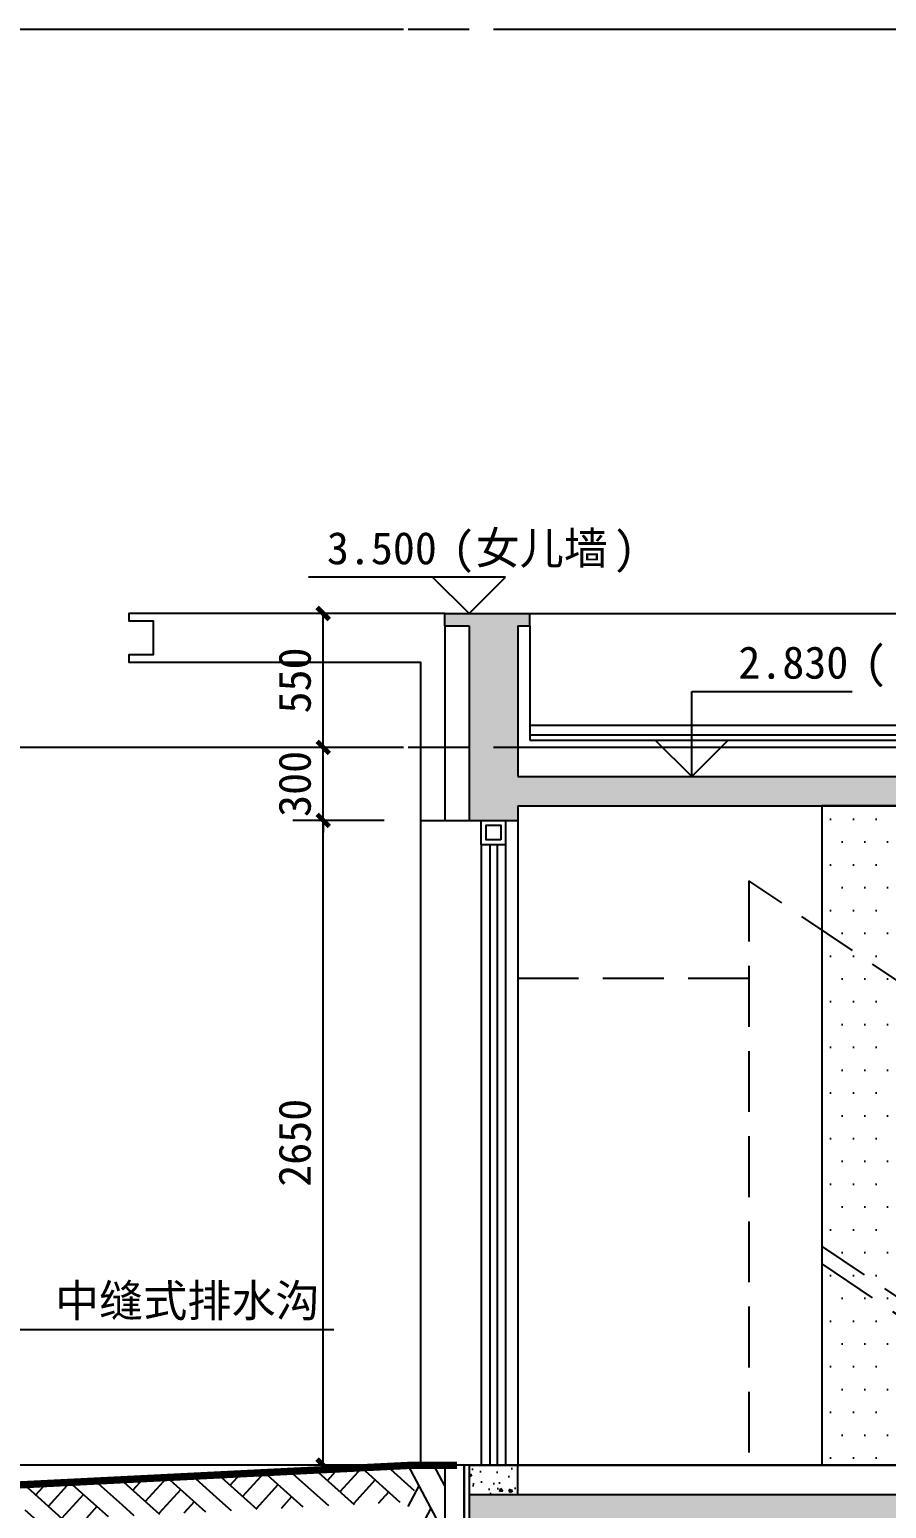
# Model space of a CAD drawing. Extents: x -10817 to 167545, y 26551 to 157048.
# Drawn here: x 127766 to 131289, y 119326 to 125403 of the extents above; entities that cross this region are included whole.
import ezdxf
from ezdxf.xclip import XClip

# ---------------------------------------------------------------- set-up
doc = ezdxf.new("R2010")
doc.units = 0
doc.header["$LTSCALE"] = 1000
doc.header["$MEASUREMENT"] = 0
doc.header["$XCLIPFRAME"] = 0
for name, pattern in [('$1$DOTE', [2.42, 2, -0.2, 0.02, -0.2]), ('3、4#楼 楼梯剖面$0$DASH', [0.35, 0.25, -0.1]), ('4#楼-HZS$0$__DASH', [0.35, 0.25, -0.1]), ('DASH', [0.35, 0.25, -0.1])]:
    doc.linetypes.add(name, pattern=pattern)
doc.layers.get('Defpoints').update_dxf_attribs({"color": 30, "linetype": 'DASH'})
for name, color, linetype in [('$1$A-ANNO-DOTE', 10, '$1$DOTE'), ('3#-夹层$0$A-ANNO-LEVL', 3, 'Continuous'), ('3#-夹层$0$A-ANNO-TEXT', 7, 'Continuous'), ('3、4#楼 楼梯剖面$0$125-北侧门头$0$A-00-HX-113-wall-01Y$0$HRAL', 31, 'Continuous'), ('3、4#楼 楼梯剖面$0$A-COLU-CONC-HATC', 204, 'Continuous'), ('3、4#楼 楼梯剖面$0$A-ELEV-1', 8, 'Continuous'), ('3、4#楼 楼梯剖面$0$A-FLOR-HRAL', 71, 'Continuous'), ('3、4#楼 楼梯剖面$0$A-FLOR-OVHD', 171, '3、4#楼 楼梯剖面$0$DASH'), ('3、4#楼 楼梯剖面$0$A-FLOR-UNDR', 177, 'Continuous'), ('3、4#楼 楼梯剖面$0$A-WALL-CONC', 9, 'Continuous'), ('3、4#楼 楼梯剖面$0$A-WALL-INSL', 241, 'Continuous'), ('3、4#楼 楼梯剖面$0$甲单元2-2剖面$0$A-DOOR', 51, 'Continuous'), ('4#楼-HZS$0$DOTE', 1, 'Continuous'), ('A-ANNO-DIMS', 3, 'Continuous'), ('A-ANNO-NOTE', 3, 'Continuous'), ('A-ANNO-TEXT', 7, 'Continuous'), ('A-ELEV-1', 8, 'Continuous'), ('A-WALL-INSL', 241, 'Continuous')]:
    doc.layers.add(name, color=color, linetype=linetype)
doc.styles.add('3#-夹层$0$_TCH_DIM', font='')
doc.styles.add('_TCH_DIM', font='')
doc.styles.add('_TCH_DIM_T3', font='')
doc.styles.get('3#-夹层$0$_TCH_DIM').set_extended_font_data('SimSun')
doc.styles.get('_TCH_DIM').set_extended_font_data('SimSun')
doc.styles.get('_TCH_DIM_T3').set_extended_font_data('SimSun')
doc.dimstyles.new('_TCH_ARCH&&50', dxfattribs={"dimtxt": 132.911392, "dimasz": 50, "dimexe": 125, "dimexo": 150, "dimgap": 50, "dimtad": 1, "dimdec": 0, "dimzin": 0, "dimdsep": 46, "dimtxsty": '_TCH_DIM_T3', "dimblk": 'ARCHTICK', "dimcen": 0.09, "dimclrt": 7, "dimazin": 2, "dimtfac": 1, "dimtdec": 0, "dimtix": 1, "dimtmove": 2, "dimatfit": 3, "dimfxl": 50, "dimtolj": 1, "dimtzin": 0, "dimarcsym": 0})

# ---------------------------------------------------------------- blocks, each defined once
blk = doc.blocks.new('3、4#楼 楼梯剖面$0$$LinePat$素土夯实')
at = {"color": 0}
for p, q in [((0, -210), (210, 0)), ((120, -300), (420, 0)), ((420, 0), (608, -188)), ((495, -300), (795, 0)), ((615, 0), (705, -90)), ((315, -105), (502, -293)), ((210, -210), (300, -300)), ((705, -300), (795, -210))]:
    blk.add_line(p, q, dxfattribs=at)
blk = doc.blocks.new('3、4#楼 楼梯剖面')
at = {"layer": '3、4#楼 楼梯剖面$0$A-COLU-CONC-HATC'}
for points in [[(10700, 9066.7), (10700, 9100), (10550, 9100), (10550, 9050), (10600, 9050)], [(10700, 9066.7), (10600, 9050), (10600, 8430), (10666.7, 8393.3), (10800, 8440), (10800, 9050)], [(10900, 9100), (10700, 9100), (10700, 9066.7), (10800, 9050), (10900, 9050)], [(10666.7, 8393.3), (10600, 8430), (8975, 8430), (8975, 8310), (10600, 8310)], [(10666.7, 8393.3), (10600, 8310), (10600, 8250), (10800, 8250), (10800, 8440)], [(10600, 5300), (10800, 5480), (7050, 5480), (7050, 5300)], [(10800, 5480), (10600, 5300), (10600, 4750), (10800, 4750)]]:
    blk.add_hatch(color=256, dxfattribs=at).paths.add_polyline_path(points)
h = blk.add_hatch(dxfattribs=at)
h.set_pattern_fill('混凝土', color=256, scale=20, style=0)
h.set_pattern_definition([(50, (0, 0), (143.452, -12.5504), [15, -165]), (355, (0, 0), (-27.7503, 150.4384), [12, -132]), (100.4514, (11.95, -1.05), (115.7019, 137.8879), [12.748, -140.2284]), (46.1842, (0, 40), (213.4482, -33.1038), [22.5, -247.5]), (96.6356, (17.79, 37.24), (186.9325, 194.8236), [19.122, -210.3426]), (351.1842, (0, 40), (186.9324, 194.8237), [18, -198]), (21, (20, 30), (119.3814, -80.5238), [15, -165]), (326, (20, 30), (48.663, 145.03), [12, -132]), (71.4514, (29.95, 23.29), (168.0445, 64.5061), [12.748, -140.2284]), (37.5, (0, 0), (2.43197, 66.57877), [0, -130.4, 0, -134, 0, -132.5]), (7.5, (0, 0), (52.6139, 78.88234), [0, -76.4, 0, -127.4, 0, -50.5]), (327.5, (-44.6, 0), (106.76449, -4.51097), [0, -50, 0, -156, 0, -207]), (317.5, (-64.6, 0), (116.6372, 20.021), [0, -65, 0, -103.6, 0, -147])])
h.paths.add_polyline_path([(10800, 5480), (10600, 5480), (10600, 5600), (10800, 5600)])
at = {"layer": '3、4#楼 楼梯剖面$0$A-ELEV-1'}
h = blk.add_hatch(dxfattribs=at)
h.set_pattern_fill('松散材料', color=256, scale=50)
h.set_pattern_definition([(0, (-800012.58, 82877.18), (46.875, 93.75), [0, -93.75])])
h.paths.add_polyline_path([(9350, 5600), (7100, 5600), (7100, 6895), (7800, 6895), (7800, 8310), (9350, 8310)])
at = {"const_width": 30}
blk.add_lwpolyline([(13850, 5500), (13030, 5500), (11030, 5600), (10850, 5600)], dxfattribs=at)
at = {"layer": '3、4#楼 楼梯剖面$0$125-北侧门头$0$A-00-HX-113-wall-01Y$0$HRAL'}
blk.add_lwpolyline([(10900, 9100), (12199.1, 9100), (12199.1, 9070), (12099.1, 9070), (12099.1, 8930), (12199.1, 8930), (12199.1, 8900), (11000, 8900), (11000, 8250), (10900, 8250)], dxfattribs=at)
at = {"layer": '3、4#楼 楼梯剖面$0$A-ELEV-1'}
blk.add_lwpolyline([(9350, 5600), (7100, 5600), (7100, 6895), (7800, 6895), (7800, 8310), (9350, 8310)], close=True, dxfattribs=at)
at = {"layer": '3、4#楼 楼梯剖面$0$A-FLOR-HRAL', "linetype": '3、4#楼 楼梯剖面$0$DASH'}
blk.add_lwpolyline([(8012.9, 5600), (9350, 6500), (9350, 6427.7), (8120.3, 5600)], dxfattribs=at)
at = {"layer": '3、4#楼 楼梯剖面$0$A-FLOR-OVHD'}
for points in [[(5150, 2975), (5150, 5175), (5450, 5175), (9650, 8001.9), (9650, 5600)], [(9650, 7600), (10600, 7600)]]:
    blk.add_lwpolyline(points, dxfattribs=at)
at = {"layer": '3、4#楼 楼梯剖面$0$A-FLOR-UNDR'}
for points in [[(10550, 9100), (8850, 9100)], [(10600, 8250), (10600, 5600)], [(11000, 8250), (11000, 5592.5)]]:
    blk.add_lwpolyline(points, dxfattribs=at)
for points in [[(7800, 8640), (8515, 8640), (8515, 8980, -0.414214), (8585, 9050), (8965, 9050, -0.414214), (9035, 8980), (9035, 8640), (10550, 8640)], [(7800, 8600), (8535, 8600, 0.414214), (8555, 8620), (8555, 8980, -0.414214), (8585, 9010), (8965, 9010, -0.414214), (8995, 8980), (8995, 8620, 0.414214), (9015, 8600), (10550, 8600)]]:
    blk.add_lwpolyline(points, format="xyb", dxfattribs=at)
at = {"layer": '3、4#楼 楼梯剖面$0$A-WALL-CONC'}
for p, q in [((10700, 9100), (10550, 9100)), ((10550, 9050), (10550, 9100)), ((10900, 9100), (10700, 9100)), ((10900, 9050), (10900, 9100)), ((10600, 9050), (10550, 9050)), ((10600, 9050), (10600, 8430)), ((10900, 9050), (10800, 9050)), ((10800, 9050), (10800, 8440)), ((10600, 8430), (8975, 8430)), ((10800, 8440), (10800, 8250)), ((10600, 8310), (8975, 8310)), ((10600, 8310), (10600, 8250)), ((10800, 8250), (10600, 8250)), ((10800, 5480), (7050, 5480)), ((10800, 5480), (10800, 4750))]:
    blk.add_line(p, q, dxfattribs=at)
blk.add_lwpolyline([(10800, 5480), (10600, 5480), (10600, 5600), (10800, 5600)], close=True, dxfattribs=at)
at = {"layer": '3、4#楼 楼梯剖面$0$A-WALL-INSL'}
for p, q in [((10550, 9050), (10550, 8580)), ((10900, 9050), (10900, 8440)), ((10550, 8580), (8975, 8580)), ((10900, 8440), (10900, 8250)), ((10900, 8250), (10800, 8250)), ((10800, 5600), (7100, 5600))]:
    blk.add_line(p, q, dxfattribs=at)
at = {"layer": '3、4#楼 楼梯剖面$0$甲单元2-2剖面$0$A-DOOR'}
for p, q in [((10650, 8150), (10650, 5600)), ((10685, 8150), (10685, 5600)), ((10715, 8150), (10715, 5600)), ((10750, 8150), (10750, 5600))]:
    blk.add_line(p, q, dxfattribs=at)
for points in [[(10650, 8150), (10750, 8150), (10750, 8250), (10650, 8250)], [(10670, 8170), (10730, 8170), (10730, 8230), (10670, 8230)]]:
    blk.add_lwpolyline(points, close=True, dxfattribs=at)
at = {"layer": 'Defpoints'}
for points in [[(-4250, 11500), (15450, 11500)], [(-4250, 8550), (15450, 8550)]]:
    blk.add_lwpolyline(points, dxfattribs=at)
at = {"layer": 'Defpoints', "color": 2}
blk.add_lwpolyline([(-4250, 5600), (15450, 5600)], dxfattribs=at)
at = {"layer": '3、4#楼 楼梯剖面$0$A-ELEV-1', "xscale": 0.5037731923113022, "yscale": 0.5, "zscale": 0.5, "rotation": 357.137594773885}
for p in [(11030, 5600), (11430, 5580), (11830, 5560), (12230, 5540)]:
    blk.add_blockref('3、4#楼 楼梯剖面$0$$LinePat$素土夯实', p, dxfattribs=at)
blk = doc.blocks.new('4#楼-HZS')
at = {"layer": '4#楼-HZS$0$DOTE', "linetype": '4#楼-HZS$0$__DASH', "ltscale": 2}
blk.add_line((323027.6, -80131.3, 0), (244197.9, -80131.3, 0), dxfattribs=at)
blk = doc.blocks.new('3、4#楼 北侧门头剖面$0$A$C68743212')
blk.add_blockref('4#楼-HZS', (-260975.6, 76631.3, 0))
blk = doc.blocks.new('3、4#楼 北侧门头剖面')
ref = blk.add_blockref('3、4#楼 北侧门头剖面$0$A$C68743212', (4150.3, 3500, 0), dxfattribs=dict(xscale=-1))
XClip(ref).set_block_clipping_path([(4798.9792002077, -3500), (4798.9792002077, -399.9916608699), (4398.9875394247, 0.0083390431), (-149.727296805, 0.1031708434), (-149.727296805, -30), (0.272703195, -30), (0.272703195, -170), (-149.727296805, -170), (-149.727296805, -200), (450.272703195, -200), (450.8968260299, -800), (300.6421525169, -800), (300.6421525169, -3500), (-349.727296805, -3500), (-349.727296805, 400.1031708434), (5198.9792002077, 400.1031708434), (5198.9792002077, -3500)])
blk = doc.blocks.new('_ArchTick')
at = {"color": 0, "linetype": 'ByBlock', "const_width": 0.4}
blk.add_lwpolyline([(-0.5, -0.5), (0.5, 0.5)], dxfattribs=at)
blk = doc.blocks.new('*D2749')
at = {"layer": 'A-ANNO-DIMS', "color": 0, "lineweight": -2, "transparency": 16777216}
for p, q in [((129223.2, 122153.4), (128848.2, 122153.4)), ((128973.2, 119503.4), (128973.2, 122153.4)), ((129223.2, 119503.4), (128848.2, 119503.4))]:
    blk.add_line(p, q, dxfattribs=at)
at = {"layer": 'Defpoints', "color": 0, "transparency": 16777216}
for p in [(128973.2, 122153.4), (129373.2, 122153.4), (129373.2, 119503.4)]:
    blk.add_point(p, dxfattribs=at)
at = {"layer": 'A-ANNO-DIMS', "color": 0, "lineweight": -2, "transparency": 16777216, "xscale": 50, "yscale": 50, "zscale": 50}
for p, rotation in [((128973.2, 122153.4), 90), ((128973.2, 119503.4), 270)]:
    blk.add_blockref('_ArchTick', p, dxfattribs=dict(at, rotation=rotation))
at = {"layer": 'A-ANNO-DIMS', "color": 7, "transparency": 16777216, "insert": (128856.7, 120828.4), "char_height": 132.91, "attachment_point": 5, "rotation": 90, "style": '_TCH_DIM_T3'}
blk.add_mtext('\\A1;2650', dxfattribs=at)
blk = doc.blocks.new('*D2750')
at = {"layer": 'A-ANNO-DIMS', "color": 0, "lineweight": -2, "transparency": 16777216}
for p, q in [((128973.2, 122453.4), (128973.2, 122503.4)), ((129223.2, 122453.4), (128848.2, 122453.4)), ((128973.2, 122153.4), (128973.2, 122453.4)), ((129223.2, 122153.4), (128848.2, 122153.4)), ((128973.2, 122153.4), (128973.2, 122103.4))]:
    blk.add_line(p, q, dxfattribs=at)
at = {"layer": 'Defpoints', "color": 0, "transparency": 16777216}
for p in [(128973.2, 122453.4), (129373.2, 122453.4), (129373.2, 122153.4)]:
    blk.add_point(p, dxfattribs=at)
at = {"layer": 'A-ANNO-DIMS', "color": 0, "lineweight": -2, "transparency": 16777216, "xscale": 50, "yscale": 50, "zscale": 50}
for p, rotation in [((128973.2, 122453.4), 270), ((128973.2, 122153.4), 90)]:
    blk.add_blockref('_ArchTick', p, dxfattribs=dict(at, rotation=rotation))
at = {"layer": 'A-ANNO-DIMS', "color": 7, "transparency": 16777216, "insert": (128856.7, 122303.4), "char_height": 132.91, "attachment_point": 5, "rotation": 90, "style": '_TCH_DIM_T3'}
blk.add_mtext('\\A1;300', dxfattribs=at)
blk = doc.blocks.new('*D2751')
at = {"layer": 'A-ANNO-DIMS', "color": 0, "lineweight": -2, "transparency": 16777216}
for p, q in [((129223.2, 123003.4), (128848.2, 123003.4)), ((128973.2, 122453.4), (128973.2, 123003.4)), ((129223.2, 122453.4), (128848.2, 122453.4))]:
    blk.add_line(p, q, dxfattribs=at)
at = {"layer": 'Defpoints', "color": 0, "transparency": 16777216}
for p in [(128973.2, 123003.4), (129373.2, 123003.4), (129373.2, 122453.4)]:
    blk.add_point(p, dxfattribs=at)
at = {"layer": 'A-ANNO-DIMS', "color": 0, "lineweight": -2, "transparency": 16777216, "xscale": 50, "yscale": 50, "zscale": 50}
for p, rotation in [((128973.2, 123003.4), 90), ((128973.2, 122453.4), 270)]:
    blk.add_blockref('_ArchTick', p, dxfattribs=dict(at, rotation=rotation))
at = {"layer": 'A-ANNO-DIMS', "color": 7, "transparency": 16777216, "insert": (128856.7, 122728.4), "char_height": 132.91, "attachment_point": 5, "rotation": 90, "style": '_TCH_DIM_T3'}
blk.add_mtext('\\A1;550', dxfattribs=at)
blk = doc.blocks.new('$LinePat$素土夯实')
at = {"color": 0}
for p, q in [((0, -210), (210, 0)), ((120, -300), (420, 0)), ((420, 0), (607.5, -187.5)), ((495, -300), (795, 0)), ((615, 0), (705, -90)), ((315, -105), (502.5, -292.5)), ((210, -210), (300, -300)), ((705, -300), (795, -210))]:
    blk.add_line(p, q, dxfattribs=at)

msp = doc.modelspace()

# ---------------------------------------------------------------- linework, layer by layer
at = {"layer": '$1$A-ANNO-DOTE'}
for points in [[(143823.2, 125403.4), (124123.2, 125403.4)], [(143823.2, 122453.4), (124123.2, 122453.4)]]:
    msp.add_lwpolyline(points, dxfattribs=at)
at = {"layer": '$1$A-ANNO-DOTE', "color": 2}
msp.add_lwpolyline([(143823.2, 119503.4), (124123.2, 119503.4)], dxfattribs=at)
at = {"layer": '3#-夹层$0$A-ANNO-LEVL'}
for p, q in [((129723.2, 123153.4), (128913.1, 123153.4)), ((129573.2, 123003.4), (129423.2, 123153.4)), ((129573.2, 123003.4), (129723.2, 123153.4)), ((130488.1, 122333.4), (130488.1, 122683.4)), ((130488.1, 122683.4), (131148.3, 122683.4)), ((130488.1, 122333.4), (130338.1, 122483.4)), ((130338.1, 122483.4), (130638.1, 122483.4)), ((130488.1, 122333.4), (130638.1, 122483.4))]:
    msp.add_line(p, q, dxfattribs=at)
at = {"layer": 'A-ANNO-NOTE'}
msp.add_line((127613.5, 120060.8), (129017.4, 120060.8), dxfattribs=at)
at = {"layer": 'A-WALL-INSL', "linetype": 'DASH', "const_width": 10}
msp.add_lwpolyline([(129553.2, 119503.4), (129553.2, 118673.4), (129503.2, 118673.4), (129503.2, 117623.4), (126523.2, 117623.4)], dxfattribs=at)
at = {"layer": 'A-WALL-INSL'}
msp.add_lwpolyline([(129473.2, 119503.4), (129473.2, 118753.4), (129423.2, 118753.4), (129423.2, 117703.4), (126523.2, 117703.4)], dxfattribs=at)

# ---------------------------------------------------------------- block references
at = {"xscale": -1}
for name, p in [('3、4#楼 楼梯剖面', (140373.2, 113903.4)), ('3、4#楼 北侧门头剖面', (149723.2, 122453.4))]:
    msp.add_blockref(name, p, dxfattribs=at)
at = {"layer": 'A-ELEV-1', "xscale": 0.9433962264091356, "yscale": 0.5, "zscale": 0.5, "rotation": 90}
msp.add_blockref('$LinePat$素土夯实', (129323.2, 118753.4), dxfattribs=at)

# ---------------------------------------------------------------- texts
at = {"layer": '3#-夹层$0$A-ANNO-TEXT', "color": 7, "style": '3#-夹层$0$_TCH_DIM'}
for s, height, p in [('3.500', 132.91, (128988.5, 123205.9)), ('(', 132.9, (129505.4, 123205.9)), ('女儿墙', 132.91, (129599.9, 123205.9)), (')', 132.9, (130167, 123205.9)), ('2.830', 132.91, (130679.9, 122735.9)), ('(', 132.9, (131198.3, 122735.9))]:
    msp.add_text(s, height=height, dxfattribs=at).set_placement(p)
at = {"layer": 'A-ANNO-TEXT', "color": 7, "style": '_TCH_DIM'}
msp.add_text('中缝式排水沟', height=132.91, dxfattribs=at).set_placement((127870.6, 120113.3))

# ---------------------------------------------------------------- dimensions: what is measured, and where the dimension line sits
at = {"layer": 'A-ANNO-DIMS'}
for p1, p2, picture, middle in [((129373.2, 122453.4), (129373.2, 123003.4), '*D2751', (128856.7, 122728.4)), ((129373.2, 122153.4), (129373.2, 122453.4), '*D2750', (128856.7, 122303.4)), ((129373.2, 119503.4), (129373.2, 122153.4), '*D2749', (128856.7, 120828.4))]:
    dim = msp.add_aligned_dim(p1=p1, p2=p2, distance=400, dimstyle='_TCH_ARCH&&50', dxfattribs=at)
    dim.commit()
    dim.dimension.update_dxf_attribs({"geometry": picture, "text_midpoint": middle})

doc.saveas('drawing.dxf')
